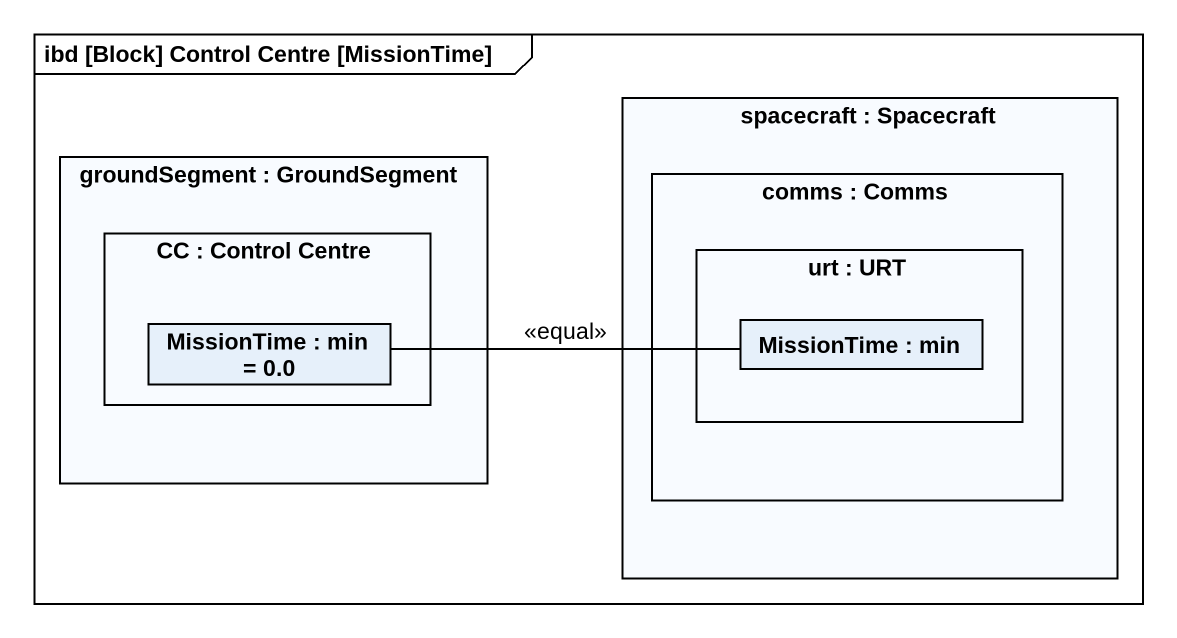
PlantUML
@startuml
mainframe ibd [Block] Control Centre [MissionTime]
rectangle "spacecraft : Spacecraft" as spacecraft {
  rectangle "comms : Comms" as comms {
    rectangle "urt : URT" as urt {
      rectangle "MissionTime : min" as MissionTime_2
    }
  }
}
rectangle "groundSegment : GroundSegment" as groundSegment {
  rectangle "CC : Control Centre" as CC {
    rectangle "MissionTime : min = 0.0" as MissionTime
  }
}
MissionTime -right- MissionTime_2 : <<equal>>
@enduml
